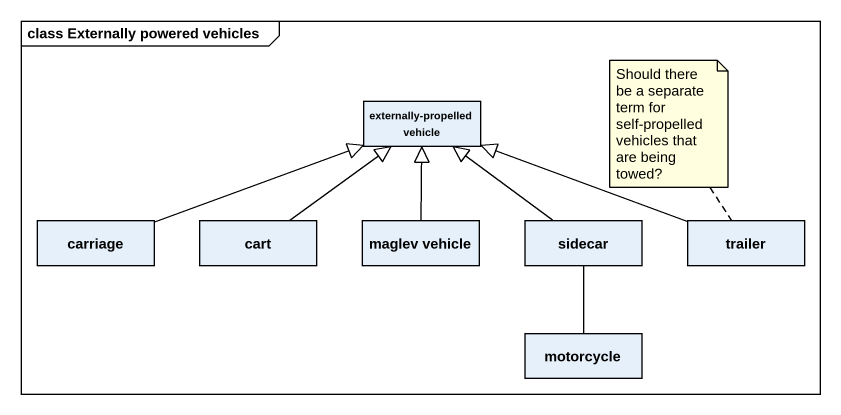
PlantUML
@startuml
mainframe class Externally powered vehicles
hide circle
hide empty members
class "externally-propelled vehicle" as externally_propelled_vehicle
class carriage
class cart
class "maglev vehicle" as maglev_vehicle
class sidecar
class trailer
class motorcycle
carriage -right-|> externally_propelled_vehicle
cart -up-|> externally_propelled_vehicle
maglev_vehicle -up-|> externally_propelled_vehicle
sidecar -up-|> externally_propelled_vehicle
sidecar -- motorcycle
trailer -left-|> externally_propelled_vehicle
note top of trailer : Should there be a separate term for self-propelled vehicles that are being towed?
@enduml
